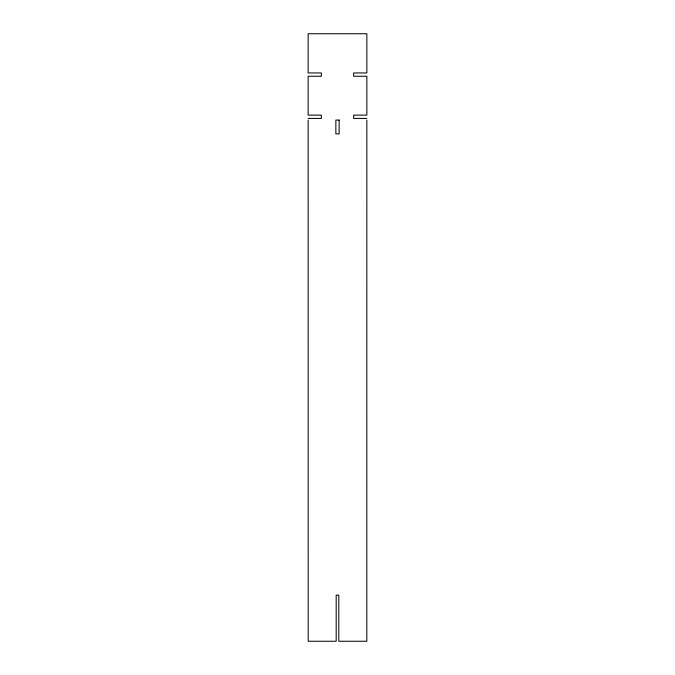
<?xml version="1.0" encoding="UTF-8"?>
<svg xmlns="http://www.w3.org/2000/svg" width="675" height="675" viewBox="0 0 675 675"><rect width="100%" height="100%" fill="white"/><g stroke="black" fill="none" stroke-linecap="round" stroke-linejoin="round"><path stroke-width="1.01" d="M308.146 118.42L321.359 118.42L321.359 115.121L308.146 115.121L308.146 76.25L321.359 76.25L321.359 72.951L308.146 72.951L308.146 33.75L366.854 33.75L366.854 72.951L353.641 72.951L353.641 76.25L366.854 76.25L366.854 115.121L353.641 115.121L353.641 118.42L366.854 118.42M308.154 120.066L308.18 641.25L336.184 641.25L336.184 595.131L338.816 595.131L338.816 641.25L366.82 641.25L366.846 120.066M339.145 120.066L335.855 120.066L335.855 133.903L339.145 133.903L339.145 120.066"/></g></svg>
